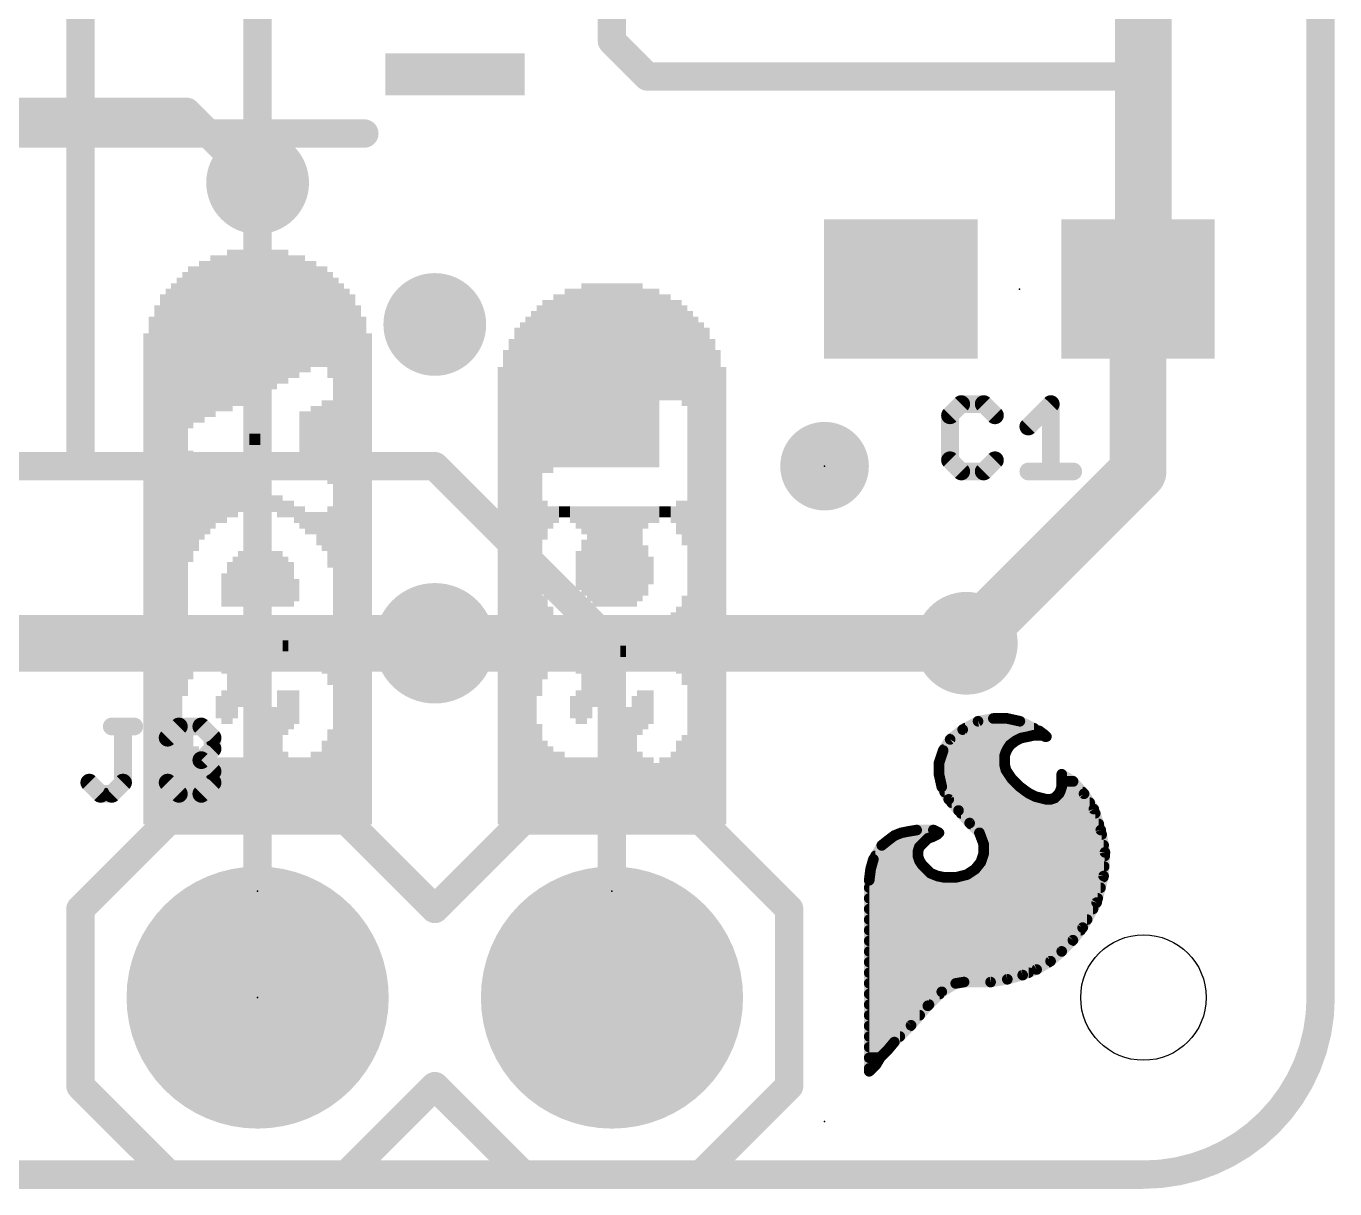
# Model space of a CAD drawing. Extents: x -11.4 to 25.5, y -10.2 to 36.9.
# Drawn here: x 16.12 to 25.5, y -0.1 to 8.23 of the extents above; entities that cross this region are included whole.
import ezdxf

# ---------------------------------------------------------------- set-up
doc = ezdxf.new("R2010")
doc.units = 0
for name, color, linetype in [('1', 12, 'CONTINUOUS'), ('16', 132, 'CONTINUOUS'), ('17', 110, 'CONTINUOUS'), ('18', 110, 'CONTINUOUS'), ('20', 53, 'CONTINUOUS'), ('21', 41, 'CONTINUOUS'), ('23', 53, 'CONTINUOUS'), ('25', 253, 'CONTINUOUS'), ('31', 253, 'CONTINUOUS')]:
    doc.layers.add(name, color=color, linetype=linetype)

# ---------------------------------------------------------------- blocks, each defined once
blk = doc.blocks.new('RECT')
blk.add_solid([(-0.5, -0.5), (0.5, -0.5), (-0.5, 0.5), (0.5, 0.5)])
blk = doc.blocks.new('PIE')
at = {"const_width": 0.5}
blk.add_lwpolyline([(0, -0.25, 1), (0, 0.25, 1), (0, -0.25)], format="xyb", dxfattribs=at)
blk = doc.blocks.new('ROUNDP')
at = {"const_width": 0.5}
blk.add_lwpolyline([(0, -0.25, 1), (0, 0.25, 1), (0, -0.25)], format="xyb", dxfattribs=at)
blk = doc.blocks.new('ROUNDV')
at = {"const_width": 0.5}
blk.add_lwpolyline([(0, -0.25, 1), (0, 0.25, 1), (0, -0.25)], format="xyb", dxfattribs=at)

msp = doc.modelspace()

# ---------------------------------------------------------------- linework, layer by layer
at = {"layer": '1'}
for points, const_width in [([(25.4, 24.13), (25.4, 1.27)], 0.2032), ([(24.13, 7.874), (24.13, 10.922)], 0.4064), ([(16.51, 9.239), (16.51, 5.08)], 0.2032), ([(17.78, 8.636), (17.78, 7.112)], 0.2032), ([(20.32, 8.636), (20.32, 8.128)], 0.2032), ([(20.32, 8.128), (20.574, 7.874)], 0.2032), ([(24.13, 7.874), (24.13, 6.35)], 0.4064), ([(20.574, 7.874), (24.13, 7.874)], 0.2032), ([(24.091, 5.041), (24.091, 6.35)], 0.4064), ([(24.091, 6.35), (24.13, 6.35)], 0.4064), ([(16.51, 5.08), (14.2, 5.08)], 0.2032), ([(16.51, 5.08), (19.05, 5.08)], 0.2032), ([(20.32, 3.81), (19.05, 5.08)], 0.2032), ([(24.091, 5.041), (22.86, 3.81)], 0.4064), ([(17.78, 3.81), (12.2, 3.81)], 0.4064), ([(19.05, 3.81), (17.78, 3.81)], 0.4064), ([(18.288, 3.81), (17.78, 3.81)], 0.2032), ([(20.32, 1.27), (20.32, 3.81)], 0.2032), ([(24.13, 0), (1.27, 0)], 0.2032)]:
    msp.add_lwpolyline(points, dxfattribs=dict(at, const_width=const_width))
for points, const_width in [([(20.3559, 8.1639, 1), (20.2841, 8.0921)], 0.1016), ([(20.2692, 8.128, 1), (20.3708, 8.128)], 0.1016), ([(24.2316, 7.874, 1), (24.0284, 7.874)], 0.2032), ([(20.574, 7.9248, 1), (20.574, 7.8232)], 0.1016), ([(24.0284, 7.874, 1), (24.2316, 7.874)], 0.2032), ([(24.13, 7.8232, 1), (24.13, 7.9248)], 0.1016), ([(20.5381, 7.8381, 1), (20.6099, 7.9099)], 0.1016), ([(17.7292, 7.112, 1), (17.8308, 7.112)], 0.1016), ([(24.1926, 6.35, 1), (23.9894, 6.35)], 0.2032), ([(24.091, 6.4516, 1), (24.091, 6.2484)], 0.2032), ([(24.13, 6.2484, 1), (24.13, 6.4516)], 0.2032), ([(24.0284, 6.35, 1), (24.2316, 6.35)], 0.2032), ([(16.51, 5.1308, 1), (16.51, 5.0292)], 0.1016), ([(16.51, 5.0292, 1), (16.51, 5.1308)], 0.1016), ([(19.0859, 5.1159, 1), (19.0141, 5.0441)], 0.1016), ([(19.05, 5.0292, 1), (19.05, 5.1308)], 0.1016), ([(24.1628, 4.9692, 1), (24.0192, 5.1128)], 0.2032), ([(16.4592, 5.08, 1), (16.5608, 5.08)], 0.1016), ([(23.9894, 5.041, 1), (24.1926, 5.041)], 0.2032), ([(17.78, 3.9116, 1), (17.78, 3.7084)], 0.2032), ([(17.78, 3.7084, 1), (17.78, 3.9116)], 0.2032), ([(19.05, 3.7084, 1), (19.05, 3.9116)], 0.2032), ([(22.7882, 3.8818, 1), (22.9318, 3.7382)], 0.2032), ([(17.78, 3.8608, 1), (17.78, 3.7592)], 0.1016), ([(18.288, 3.7592, 1), (18.288, 3.8608)], 0.1016), ([(20.3708, 3.81, 1), (20.2692, 3.81)], 0.1016), ([(20.2841, 3.7741, 1), (20.3559, 3.8459)], 0.1016), ([(20.2692, 1.27, 1), (20.3708, 1.27)], 0.1016), ([(24.13, 0, 0.4142), (25.4, 1.27)], 0.2032), ([(25.4508, 1.27, 1), (25.3492, 1.27)], 0.1016), ([(25.3492, 1.27, 1), (25.4508, 1.27)], 0.1016), ([(24.13, 0.0508, 1), (24.13, -0.0508)], 0.1016), ([(24.13, -0.0508, 1), (24.13, 0.0508)], 0.1016)]:
    msp.add_lwpolyline(points, format="xyb", dxfattribs=dict(at, const_width=const_width))
at = {"layer": '16'}
for points, const_width in [([(25.4, 1.27), (25.4, 24.13)], 0.2032), ([(14.097, 7.62), (17.272, 7.62)], 0.2032), ([(17.272, 7.62), (17.78, 7.112)], 0.2032), ([(17.78, 7.112), (17.78, 1.27)], 0.2032), ([(22.86, 3.81), (19.05, 3.81)], 0.4064), ([(1.27, 0), (24.13, 0)], 0.2032)]:
    msp.add_lwpolyline(points, dxfattribs=dict(at, const_width=const_width))
for points, const_width in [([(17.3079, 7.6559, 1), (17.2361, 7.5841)], 0.1016), ([(17.272, 7.5692, 1), (17.272, 7.6708)], 0.1016), ([(17.8308, 7.112, 1), (17.7292, 7.112)], 0.1016), ([(17.7441, 7.0761, 1), (17.8159, 7.1479)], 0.1016), ([(19.05, 3.9116, 1), (19.05, 3.7084)], 0.2032), ([(22.86, 3.7084, 1), (22.86, 3.9116)], 0.2032), ([(17.7292, 1.27, 1), (17.8308, 1.27)], 0.1016), ([(24.13, 0, 0.4142), (25.4, 1.27)], 0.2032), ([(25.4508, 1.27, 1), (25.3492, 1.27)], 0.1016), ([(25.3492, 1.27, 1), (25.4508, 1.27)], 0.1016), ([(24.13, 0.0508, 1), (24.13, -0.0508)], 0.1016), ([(24.13, -0.0508, 1), (24.13, 0.0508)], 0.1016)]:
    msp.add_lwpolyline(points, format="xyb", dxfattribs=dict(at, const_width=const_width))
at = {"layer": '20', "const_width": 0.2032}
for points in [[(25.4, 1.27), (25.4, 24.13)], [(1.27, 0), (24.13, 0)]]:
    msp.add_lwpolyline(points, dxfattribs=at)
at = {"layer": '20'}
for points, const_width in [([(24.13, 0, 0.4142), (25.4, 1.27)], 0.2032), ([(25.4508, 1.27, 1), (25.3492, 1.27)], 0.1016), ([(25.3492, 1.27, 1), (25.4508, 1.27)], 0.1016), ([(24.13, 0.0508, 1), (24.13, -0.0508)], 0.1016), ([(24.13, -0.0508, 1), (24.13, 0.0508)], 0.1016)]:
    msp.add_lwpolyline(points, format="xyb", dxfattribs=dict(at, const_width=const_width))
msp.add_circle((24.13, 1.27), 0.45, dxfattribs=at)
at = {"layer": '21'}
for points, const_width in [([(15.745, 7.465), (18.545, 7.465)], 0.2032), ([(22.944, 3.251), (22.834, 3.191)], 0.0762), ([(23.054, 3.271), (22.944, 3.251)], 0.0762), ([(23.154, 3.271), (23.054, 3.271)], 0.0762), ([(23.244, 3.251), (23.154, 3.271)], 0.0762), ([(23.384, 3.181), (23.244, 3.251)], 0.0762), ([(22.834, 3.191), (22.744, 3.121)], 0.0762), ([(22.8512, 3.2004), (23.3452, 3.2004)], 0.0762), ([(23.424, 3.151), (23.384, 3.181)], 0.0762), ([(22.744, 3.121), (22.694, 3.041)], 0.0762), ([(22.7481, 3.1242), (23.2404, 3.1242)], 0.0762), ([(23.154, 3.051), (23.174, 3.081)], 0.0762), ([(23.174, 3.081), (23.214, 3.111)], 0.0762), ([(23.214, 3.111), (23.254, 3.131)], 0.0762), ([(23.254, 3.131), (23.304, 3.141)], 0.0762), ([(23.304, 3.141), (23.344, 3.151)], 0.0762), ([(23.344, 3.151), (23.404, 3.151)], 0.0762), ([(23.404, 3.151), (23.424, 3.141)], 0.0762), ([(23.434, 3.141), (23.424, 3.151)], 0.0762), ([(23.424, 3.141), (23.434, 3.141)], 0.0762), ([(22.694, 3.041), (22.664, 2.951)], 0.0762), ([(22.6709, 2.9718), (23.134, 2.9718)], 0.0762), ([(22.6984, 3.048), (23.1525, 3.048)], 0.0762), ([(23.134, 3.001), (23.144, 3.031)], 0.0762), ([(23.134, 2.941), (23.134, 3.001)], 0.0762), ([(23.144, 3.031), (23.154, 3.051)], 0.0762), ([(22.664, 2.951), (22.664, 2.871)], 0.0762), ([(22.664, 2.8956), (23.1476, 2.8956)], 0.0762), ([(22.664, 2.871), (22.684, 2.781)], 0.0762), ([(23.144, 2.901), (23.134, 2.941)], 0.0762), ([(23.184, 2.841), (23.144, 2.901)], 0.0762), ([(23.544, 2.871), (23.544, 2.781)], 0.0762), ([(23.624, 2.821), (23.544, 2.871)], 0.0762), ([(22.6755, 2.8194), (23.2056, 2.8194)], 0.0762), ([(22.684, 2.781), (22.734, 2.691)], 0.0762), ([(23.244, 2.781), (23.184, 2.841)], 0.0762), ([(23.284, 2.751), (23.244, 2.781)], 0.0762), ([(23.544, 2.781), (23.534, 2.751)], 0.0762), ([(23.544, 2.8194), (23.6254, 2.8194)], 0.0762), ([(23.704, 2.731), (23.624, 2.821)], 0.0762), ([(22.705, 2.7432), (23.2957, 2.7432)], 0.0762), ([(22.734, 2.691), (22.804, 2.611)], 0.0762), ([(23.314, 2.731), (23.284, 2.751)], 0.0762), ([(23.354, 2.711), (23.314, 2.731)], 0.0762), ([(23.434, 2.691), (23.354, 2.711)], 0.0762), ([(23.464, 2.691), (23.434, 2.691)], 0.0762), ([(23.494, 2.701), (23.464, 2.691)], 0.0762), ([(23.524, 2.731), (23.494, 2.701)], 0.0762), ([(23.534, 2.751), (23.524, 2.731)], 0.0762), ([(23.5301, 2.7432), (23.6932, 2.7432)], 0.0762), ([(23.774, 2.621), (23.704, 2.731)], 0.0762), ([(17.145, 2.54), (16.51, 1.905)], 0.2032), ([(17.145, 2.54), (18.415, 2.54)], 0.2032), ([(18.415, 2.54), (19.05, 1.905)], 0.2032), ([(19.05, 1.905), (19.685, 2.54)], 0.2032), ([(19.685, 2.54), (20.955, 2.54)], 0.2032), ([(20.955, 2.54), (21.59, 1.905)], 0.2032), ([(22.755, 2.667), (23.7447, 2.667)], 0.0762), ([(22.804, 2.611), (22.884, 2.521)], 0.0762), ([(22.822, 2.5908), (23.7841, 2.5908)], 0.0762), ([(23.824, 2.471), (23.774, 2.621)], 0.0762), ([(22.884, 2.521), (22.954, 2.451)], 0.0762), ([(22.8904, 2.5146), (23.8095, 2.5146)], 0.0762), ([(22.304, 2.401), (22.254, 2.361)], 0.0762), ([(22.344, 2.431), (22.304, 2.401)], 0.0762), ([(22.394, 2.451), (22.344, 2.431)], 0.0762), ([(22.3625, 2.4384), (22.6488, 2.4384)], 0.0762), ([(22.444, 2.461), (22.394, 2.451)], 0.0762), ([(22.504, 2.471), (22.444, 2.461)], 0.0762), ([(22.624, 2.471), (22.504, 2.471)], 0.0762), ([(22.524, 2.351), (22.584, 2.411)], 0.0762), ([(22.584, 2.411), (22.614, 2.421)], 0.0762), ([(22.614, 2.421), (22.654, 2.441)], 0.0762), ([(22.664, 2.451), (22.624, 2.471)], 0.0762), ([(22.654, 2.441), (22.664, 2.451)], 0.0762), ([(22.954, 2.451), (22.984, 2.371)], 0.0762), ([(22.9587, 2.4384), (23.8301, 2.4384)], 0.0762), ([(23.854, 2.311), (23.824, 2.471)], 0.0762), ([(22.254, 2.361), (22.194, 2.261)], 0.0762), ([(22.2555, 2.3622), (22.5352, 2.3622)], 0.0762), ([(22.514, 2.321), (22.524, 2.351)], 0.0762), ([(22.514, 2.281), (22.514, 2.321)], 0.0762), ([(22.984, 2.371), (22.984, 2.301)], 0.0762), ([(22.984, 2.3622), (23.8444, 2.3622)], 0.0762), ([(23.844, 2.141), (23.854, 2.311)], 0.0762), ([(22.194, 2.261), (22.174, 2.191)], 0.0762), ([(22.209, 2.286), (22.514, 2.286)], 0.0762), ([(22.524, 2.251), (22.514, 2.281)], 0.0762), ([(22.544, 2.221), (22.524, 2.251)], 0.0762), ([(22.604, 2.161), (22.544, 2.221)], 0.0762), ([(22.964, 2.241), (22.924, 2.191)], 0.0762), ([(22.984, 2.301), (22.964, 2.241)], 0.0762), ([(22.979, 2.286), (23.8525, 2.286)], 0.0762), ([(22.174, 2.191), (22.164, 2.111)], 0.0762), ([(22.1668, 2.1336), (22.691, 2.1336)], 0.0762), ([(22.1794, 2.2098), (22.5552, 2.2098)], 0.0762), ([(22.654, 2.141), (22.604, 2.161)], 0.0762), ([(22.704, 2.131), (22.654, 2.141)], 0.0762), ([(22.784, 2.131), (22.704, 2.131)], 0.0762), ([(22.864, 2.151), (22.784, 2.131)], 0.0762), ([(22.7944, 2.1336), (23.8421, 2.1336)], 0.0762), ([(22.924, 2.191), (22.864, 2.151)], 0.0762), ([(22.939, 2.2098), (23.848, 2.2098)], 0.0762), ([(23.794, 1.951), (23.844, 2.141)], 0.0762), ([(22.164, 2.111), (22.164, 0.741)], 0.0762), ([(22.164, 2.0574), (23.822, 2.0574)], 0.0762), ([(16.51, 1.905), (16.51, 0.635)], 0.2032), ([(21.59, 1.905), (21.59, 0.635)], 0.2032), ([(22.164, 1.9812), (23.8019, 1.9812)], 0.0762), ([(23.694, 1.771), (23.794, 1.951)], 0.0762), ([(22.164, 1.905), (23.7684, 1.905)], 0.0762), ([(22.164, 1.8288), (23.7261, 1.8288)], 0.0762), ([(22.164, 1.7526), (23.6797, 1.7526)], 0.0762), ([(23.624, 1.681), (23.694, 1.771)], 0.0762), ([(22.164, 1.6764), (23.6194, 1.6764)], 0.0762), ([(23.544, 1.601), (23.624, 1.681)], 0.0762), ([(22.164, 1.6002), (23.5431, 1.6002)], 0.0762), ([(23.464, 1.531), (23.544, 1.601)], 0.0762), ([(22.164, 1.524), (23.4523, 1.524)], 0.0762), ([(23.264, 1.431), (23.364, 1.471)], 0.0762), ([(23.364, 1.471), (23.464, 1.531)], 0.0762), ([(22.164, 1.4478), (23.306, 1.4478)], 0.0762), ([(22.164, 1.3716), (22.7876, 1.3716)], 0.0762), ([(22.684, 1.311), (22.784, 1.371)], 0.0762), ([(22.784, 1.371), (22.844, 1.381)], 0.0762), ([(22.844, 1.381), (23.034, 1.381)], 0.0762), ([(23.034, 1.381), (23.154, 1.401)], 0.0762), ([(23.154, 1.401), (23.264, 1.431)], 0.0762), ([(22.164, 1.2954), (22.6684, 1.2954)], 0.0762), ([(22.584, 1.211), (22.684, 1.311)], 0.0762), ([(22.164, 1.2192), (22.5922, 1.2192)], 0.0762), ([(22.464, 1.071), (22.584, 1.211)], 0.0762), ([(22.164, 1.143), (22.5257, 1.143)], 0.0762), ([(22.164, 1.0668), (22.4598, 1.0668)], 0.0762), ([(22.344, 0.951), (22.464, 1.071)], 0.0762), ([(22.164, 0.9906), (22.3836, 0.9906)], 0.0762), ([(22.164, 0.9144), (22.3135, 0.9144)], 0.0762), ([(22.294, 0.891), (22.344, 0.951)], 0.0762), ([(22.164, 0.8382), (22.2423, 0.8382)], 0.0762), ([(22.214, 0.791), (22.244, 0.841)], 0.0762), ([(22.244, 0.841), (22.294, 0.891)], 0.0762), ([(22.164, 0.741), (22.214, 0.791)], 0.0762), ([(22.164, 0.762), (22.185, 0.762)], 0.0762), ([(16.51, 0.635), (17.145, 0)], 0.2032), ([(19.05, 0.635), (18.415, 0)], 0.2032), ([(19.685, 0), (19.05, 0.635)], 0.2032), ([(21.59, 0.635), (20.955, 0)], 0.2032), ([(18.415, 0), (17.145, 0)], 0.2032), ([(20.955, 0), (19.685, 0)], 0.2032)]:
    msp.add_lwpolyline(points, dxfattribs=dict(at, const_width=const_width))
for points, const_width in [([(18.545, 7.4142, 1), (18.545, 7.5158)], 0.1016), ([(22.9406, 3.2697, 1), (22.9474, 3.2323)], 0.0381), ([(22.9531, 3.2343, 1), (22.9349, 3.2677)], 0.0381), ([(23.054, 3.2901, 1), (23.054, 3.252)], 0.0381), ([(23.0574, 3.2523, 1), (23.0506, 3.2897)], 0.0381), ([(23.1581, 3.2896, 1), (23.1499, 3.2524)], 0.0381), ([(23.154, 3.252, 1), (23.154, 3.2901)], 0.0381), ([(23.2525, 3.268, 1), (23.2355, 3.234)], 0.0381), ([(23.2399, 3.2324, 1), (23.2481, 3.2696)], 0.0381), ([(22.8249, 3.2077, 1), (22.8431, 3.1743)], 0.0381), ([(22.8457, 3.176, 1), (22.8223, 3.206)], 0.0381), ([(22.8512, 3.2195, 1), (22.8512, 3.1814)], 0.0381), ([(23.3452, 3.1814, 1), (23.3452, 3.2195)], 0.0381), ([(23.3954, 3.1962, 1), (23.3726, 3.1658)], 0.0381), ([(23.3755, 3.164, 1), (23.3925, 3.198)], 0.0381), ([(22.7323, 3.136, 1), (22.7557, 3.106)], 0.0381), ([(22.7602, 3.1109, 1), (22.7278, 3.1311)], 0.0381), ([(22.7481, 3.1433, 1), (22.7481, 3.1052)], 0.0381), ([(23.1626, 3.0962, 1), (23.1854, 3.0658)], 0.0381), ([(23.1899, 3.0704, 1), (23.1581, 3.0916)], 0.0381), ([(23.2055, 3.128, 1), (23.2225, 3.094)], 0.0381), ([(23.2254, 3.0958, 1), (23.2026, 3.1262)], 0.0381), ([(23.2503, 3.1497, 1), (23.2577, 3.1123)], 0.0381), ([(23.2404, 3.1052, 1), (23.2404, 3.1433)], 0.0381), ([(23.2625, 3.114, 1), (23.2455, 3.148)], 0.0381), ([(23.2994, 3.1595, 1), (23.3086, 3.1225)], 0.0381), ([(23.3077, 3.1223, 1), (23.3003, 3.1597)], 0.0381), ([(23.344, 3.1701, 1), (23.344, 3.132)], 0.0381), ([(23.3486, 3.1325, 1), (23.3394, 3.1695)], 0.0381), ([(23.4125, 3.168, 1), (23.3955, 3.134)], 0.0381), ([(23.404, 3.132, 1), (23.404, 3.1701)], 0.0381), ([(23.4375, 3.1645, 1), (23.4105, 3.1375)], 0.0381), ([(23.424, 3.1601, 1), (23.424, 3.122)], 0.0381), ([(23.4126, 3.1358, 1), (23.4354, 3.1662)], 0.0381), ([(23.4155, 3.124, 1), (23.4325, 3.158)], 0.0381), ([(23.4205, 3.1275, 1), (23.4475, 3.1545)], 0.0381), ([(23.434, 3.122, 1), (23.434, 3.1601)], 0.0381), ([(22.6709, 2.9909, 1), (22.6709, 2.9527)], 0.0381), ([(22.6778, 3.0511, 1), (22.7102, 3.0309)], 0.0381), ([(22.7121, 3.035, 1), (22.6759, 3.047)], 0.0381), ([(22.6984, 3.0671, 1), (22.6984, 3.029)], 0.0381), ([(23.1531, 3.001, 1), (23.115, 3.001)], 0.0381), ([(23.1159, 3.007, 1), (23.1521, 2.995)], 0.0381), ([(23.127, 3.0395, 1), (23.161, 3.0225)], 0.0381), ([(23.1621, 3.025, 1), (23.1259, 3.037)], 0.0381), ([(23.134, 2.9527, 1), (23.134, 2.9909)], 0.0381), ([(23.1381, 3.0616, 1), (23.1699, 3.0404)], 0.0381), ([(23.171, 3.0425, 1), (23.137, 3.0595)], 0.0381), ([(23.1525, 3.029, 1), (23.1525, 3.0671)], 0.0381), ([(22.6831, 2.951, 1), (22.645, 2.951)], 0.0381), ([(22.6459, 2.957, 1), (22.6821, 2.945)], 0.0381), ([(22.664, 2.9146, 1), (22.664, 2.8765)], 0.0381), ([(22.6826, 2.8751, 1), (22.6454, 2.8669)], 0.0381), ([(23.1525, 2.9456, 1), (23.1155, 2.9364)], 0.0381), ([(23.115, 2.941, 1), (23.1531, 2.941)], 0.0381), ([(23.1599, 2.9116, 1), (23.1281, 2.8904)], 0.0381), ([(23.1255, 2.8964, 1), (23.1625, 2.9056)], 0.0381), ([(23.1476, 2.8765, 1), (23.1476, 2.9146)], 0.0381), ([(23.5631, 2.871, 1), (23.525, 2.871)], 0.0381), ([(23.5541, 2.8872, 1), (23.5339, 2.8548)], 0.0381), ([(22.645, 2.871, 1), (22.6831, 2.871)], 0.0381), ([(22.6755, 2.8385, 1), (22.6755, 2.8004)], 0.0381), ([(22.7007, 2.7903, 1), (22.6673, 2.7717)], 0.0381), ([(23.1975, 2.8545, 1), (23.1705, 2.8275)], 0.0381), ([(23.1681, 2.8304, 1), (23.1999, 2.8516)], 0.0381), ([(23.2056, 2.8004, 1), (23.2056, 2.8385)], 0.0381), ([(23.2554, 2.7962, 1), (23.2326, 2.7658)], 0.0381), ([(23.544, 2.8385, 1), (23.544, 2.8004)], 0.0381), ([(23.5621, 2.775, 1), (23.5259, 2.787)], 0.0381), ([(23.6382, 2.8337, 1), (23.6098, 2.8083)], 0.0381), ([(23.6139, 2.8048, 1), (23.6341, 2.8372)], 0.0381), ([(23.6254, 2.8004, 1), (23.6254, 2.8385)], 0.0381), ([(22.6654, 2.7769, 1), (22.7026, 2.7851)], 0.0381), ([(22.705, 2.7623, 1), (22.705, 2.7242)], 0.0381), ([(22.7483, 2.7035, 1), (22.7197, 2.6785)], 0.0381), ([(23.2305, 2.7675, 1), (23.2575, 2.7945)], 0.0381), ([(23.2946, 2.7669, 1), (23.2734, 2.7351)], 0.0381), ([(23.2726, 2.7358, 1), (23.2954, 2.7662)], 0.0381), ([(23.3225, 2.748, 1), (23.3055, 2.714)], 0.0381), ([(23.2957, 2.7242, 1), (23.2957, 2.7623)], 0.0381), ([(23.3034, 2.7151, 1), (23.3246, 2.7469)], 0.0381), ([(23.3586, 2.7295, 1), (23.3494, 2.6925)], 0.0381), ([(23.3455, 2.694, 1), (23.3625, 2.728)], 0.0381), ([(23.434, 2.7101, 1), (23.434, 2.672)], 0.0381), ([(23.4294, 2.6725, 1), (23.4386, 2.7095)], 0.0381), ([(23.458, 2.7091, 1), (23.47, 2.6729)], 0.0381), ([(23.464, 2.672, 1), (23.464, 2.7101)], 0.0381), ([(23.4805, 2.7145, 1), (23.5075, 2.6875)], 0.0381), ([(23.5, 2.6829, 1), (23.488, 2.7191)], 0.0381), ([(23.507, 2.7395, 1), (23.541, 2.7225)], 0.0381), ([(23.5375, 2.7175, 1), (23.5105, 2.7445)], 0.0381), ([(23.5301, 2.7623, 1), (23.5301, 2.7242)], 0.0381), ([(23.5159, 2.757, 1), (23.5521, 2.745)], 0.0381), ([(23.551, 2.7425, 1), (23.517, 2.7595)], 0.0381), ([(23.525, 2.781, 1), (23.5631, 2.781)], 0.0381), ([(23.7201, 2.7412, 1), (23.6879, 2.7208)], 0.0381), ([(23.6898, 2.7183, 1), (23.7182, 2.7437)], 0.0381), ([(23.6932, 2.7242, 1), (23.6932, 2.7623)], 0.0381), ([(17.145, 2.5908, 1), (17.145, 2.4892)], 0.1016), ([(17.1809, 2.5041, 1), (17.1091, 2.5759)], 0.1016), ([(18.4509, 2.5759, 1), (18.3791, 2.5041)], 0.1016), ([(18.415, 2.4892, 1), (18.415, 2.5908)], 0.1016), ([(19.685, 2.5908, 1), (19.685, 2.4892)], 0.1016), ([(19.7209, 2.5041, 1), (19.6491, 2.5759)], 0.1016), ([(20.9909, 2.5759, 1), (20.9191, 2.5041)], 0.1016), ([(20.955, 2.4892, 1), (20.955, 2.5908)], 0.1016), ([(22.7173, 2.6817, 1), (22.7507, 2.7003)], 0.0381), ([(22.755, 2.6861, 1), (22.755, 2.648)], 0.0381), ([(22.8182, 2.6237, 1), (22.7898, 2.5983)], 0.0381), ([(22.7897, 2.5985, 1), (22.8183, 2.6235)], 0.0381), ([(22.822, 2.6099, 1), (22.822, 2.5718)], 0.0381), ([(23.7447, 2.648, 1), (23.7447, 2.6861)], 0.0381), ([(23.7921, 2.627, 1), (23.7559, 2.615)], 0.0381), ([(23.7579, 2.6108, 1), (23.7901, 2.6312)], 0.0381), ([(23.7841, 2.5718, 1), (23.7841, 2.6099)], 0.0381), ([(22.8975, 2.5345, 1), (22.8705, 2.5075)], 0.0381), ([(22.8698, 2.5083, 1), (22.8982, 2.5337)], 0.0381), ([(22.8904, 2.5337, 1), (22.8904, 2.4956)], 0.0381), ([(23.8095, 2.4956, 1), (23.8095, 2.5337)], 0.0381), ([(22.3159, 2.3861, 1), (22.2921, 2.4159)], 0.0381), ([(22.3369, 2.4487, 1), (22.3511, 2.4133)], 0.0381), ([(22.3554, 2.4158, 1), (22.3326, 2.4462)], 0.0381), ([(22.3625, 2.4575, 1), (22.3625, 2.4194)], 0.0381), ([(22.3903, 2.4697, 1), (22.3977, 2.4323)], 0.0381), ([(22.4011, 2.4333, 1), (22.3869, 2.4687)], 0.0381), ([(22.4409, 2.4798, 1), (22.4471, 2.4422)], 0.0381), ([(22.4477, 2.4423, 1), (22.4403, 2.4797)], 0.0381), ([(22.504, 2.4901, 1), (22.504, 2.452)], 0.0381), ([(22.5071, 2.4522, 1), (22.5009, 2.4898)], 0.0381), ([(22.578, 2.4291, 1), (22.59, 2.3929)], 0.0381), ([(22.5975, 2.3975, 1), (22.5705, 2.4245)], 0.0381), ([(22.6055, 2.438, 1), (22.6225, 2.404)], 0.0381), ([(22.6325, 2.488, 1), (22.6155, 2.454)], 0.0381), ([(22.62, 2.4029, 1), (22.608, 2.4391)], 0.0381), ([(22.624, 2.452, 1), (22.624, 2.4901)], 0.0381), ([(22.6405, 2.4545, 1), (22.6675, 2.4275)], 0.0381), ([(22.6625, 2.424, 1), (22.6455, 2.458)], 0.0381), ([(22.6488, 2.4194, 1), (22.6488, 2.4575)], 0.0381), ([(22.6775, 2.4375, 1), (22.6505, 2.4645)], 0.0381), ([(22.6555, 2.434, 1), (22.6725, 2.468)], 0.0381), ([(22.9718, 2.4577, 1), (22.9362, 2.4443)], 0.0381), ([(22.9587, 2.4575, 1), (22.9587, 2.4194)], 0.0381), ([(22.9405, 2.4375, 1), (22.9675, 2.4645)], 0.0381), ([(23.8427, 2.4745, 1), (23.8053, 2.4675)], 0.0381), ([(23.8059, 2.465, 1), (23.8421, 2.477)], 0.0381), ([(23.8301, 2.4194, 1), (23.8301, 2.4575)], 0.0381), ([(22.2421, 2.3759, 1), (22.2659, 2.3461)], 0.0381), ([(22.2555, 2.3813, 1), (22.2555, 2.3432)], 0.0381), ([(22.2703, 2.3512, 1), (22.2377, 2.3708)], 0.0381), ([(22.2926, 2.4162, 1), (22.3154, 2.3858)], 0.0381), ([(22.533, 2.321, 1), (22.4949, 2.321)], 0.0381), ([(22.4959, 2.327, 1), (22.5321, 2.315)], 0.0381), ([(22.5105, 2.3645, 1), (22.5375, 2.3375)], 0.0381), ([(22.5421, 2.345, 1), (22.5059, 2.357)], 0.0381), ([(22.5352, 2.3432, 1), (22.5352, 2.3813)], 0.0381), ([(23.0031, 2.371, 1), (22.965, 2.371)], 0.0381), ([(22.984, 2.3813, 1), (22.984, 2.3432)], 0.0381), ([(22.9662, 2.3643, 1), (23.0018, 2.3777)], 0.0381), ([(23.873, 2.3099, 1), (23.835, 2.3121)], 0.0381), ([(23.8444, 2.3432, 1), (23.8444, 2.3813)], 0.0381), ([(22.1777, 2.2708, 1), (22.2103, 2.2512)], 0.0381), ([(22.2123, 2.2558, 1), (22.1757, 2.2662)], 0.0381), ([(22.209, 2.3051, 1), (22.209, 2.267)], 0.0381), ([(22.5321, 2.287, 1), (22.4959, 2.275)], 0.0381), ([(22.4949, 2.281, 1), (22.533, 2.281)], 0.0381), ([(22.5399, 2.2616, 1), (22.5081, 2.2404)], 0.0381), ([(22.5059, 2.245, 1), (22.5421, 2.257)], 0.0381), ([(22.514, 2.267, 1), (22.514, 2.3051)], 0.0381), ([(22.5575, 2.2345, 1), (22.5305, 2.2075)], 0.0381), ([(22.9459, 2.247, 1), (22.9821, 2.235)], 0.0381), ([(22.9789, 2.2291, 1), (22.9491, 2.2529)], 0.0381), ([(22.979, 2.3051, 1), (22.979, 2.267)], 0.0381), ([(22.965, 2.301, 1), (23.0031, 2.301)], 0.0381), ([(23.0021, 2.295, 1), (22.9659, 2.307)], 0.0381), ([(23.8353, 2.3075, 1), (23.8727, 2.3145)], 0.0381), ([(23.8525, 2.267, 1), (23.8525, 2.3051)], 0.0381), ([(22.1668, 2.1526, 1), (22.1668, 2.1145)], 0.0381), ([(22.1557, 2.1962, 1), (22.1923, 2.1858)], 0.0381), ([(22.1929, 2.1886, 1), (22.1551, 2.1934)], 0.0381), ([(22.1794, 2.2288, 1), (22.1794, 2.1907)], 0.0381), ([(22.5281, 2.2104, 1), (22.5599, 2.2316)], 0.0381), ([(22.5552, 2.1907, 1), (22.5552, 2.2288)], 0.0381), ([(22.6111, 2.1787, 1), (22.5969, 2.1433)], 0.0381), ([(22.5905, 2.1475, 1), (22.6175, 2.1745)], 0.0381), ([(22.6577, 2.1597, 1), (22.6503, 2.1223)], 0.0381), ([(22.6469, 2.1233, 1), (22.6611, 2.1587)], 0.0381), ([(22.704, 2.1501, 1), (22.704, 2.112)], 0.0381), ([(22.691, 2.1145, 1), (22.691, 2.1526)], 0.0381), ([(22.7003, 2.1123, 1), (22.7077, 2.1497)], 0.0381), ([(22.7794, 2.1495, 1), (22.7886, 2.1125)], 0.0381), ([(22.7944, 2.1526, 1), (22.7944, 2.1145)], 0.0381), ([(22.784, 2.112, 1), (22.784, 2.1501)], 0.0381), ([(22.8534, 2.1669, 1), (22.8746, 2.1351)], 0.0381), ([(22.8686, 2.1325, 1), (22.8594, 2.1695)], 0.0381), ([(22.9091, 2.2029, 1), (22.9389, 2.1791)], 0.0381), ([(22.9346, 2.1751, 1), (22.9134, 2.2069)], 0.0381), ([(22.939, 2.2288, 1), (22.939, 2.1907)], 0.0381), ([(23.825, 2.1421, 1), (23.863, 2.1399)], 0.0381), ([(23.8624, 2.1362, 1), (23.8256, 2.1458)], 0.0381), ([(23.8421, 2.1145, 1), (23.8421, 2.1526)], 0.0381), ([(23.848, 2.1907, 1), (23.848, 2.2288)], 0.0381), ([(22.1831, 2.111, 1), (22.145, 2.111)], 0.0381), ([(22.1451, 2.1134, 1), (22.1829, 2.1086)], 0.0381), ([(22.164, 2.0764, 1), (22.164, 2.0383)], 0.0381), ([(23.822, 2.0383, 1), (23.822, 2.0764)], 0.0381), ([(16.5608, 1.905, 1), (16.4592, 1.905)], 0.1016), ([(16.4741, 1.9409, 1), (16.5459, 1.8691)], 0.1016), ([(19.0141, 1.9409, 1), (19.0859, 1.8691)], 0.1016), ([(19.0141, 1.8691, 1), (19.0859, 1.9409)], 0.1016), ([(21.6408, 1.905, 1), (21.5392, 1.905)], 0.1016), ([(21.5541, 1.8691, 1), (21.6259, 1.9409)], 0.1016), ([(22.164, 2.0002, 1), (22.164, 1.9622)], 0.0381), ([(23.7756, 1.9558, 1), (23.8124, 1.9462)], 0.0381), ([(23.8107, 1.9417, 1), (23.7773, 1.9603)], 0.0381), ([(23.8019, 1.9622, 1), (23.8019, 2.0002)], 0.0381), ([(22.164, 1.9241, 1), (22.164, 1.886)], 0.0381), ([(23.7684, 1.886, 1), (23.7684, 1.9241)], 0.0381), ([(22.164, 1.8478, 1), (22.164, 1.8097)], 0.0381), ([(22.164, 1.7717, 1), (22.164, 1.7336)], 0.0381), ([(23.6773, 1.7803, 1), (23.7107, 1.7617)], 0.0381), ([(23.709, 1.7593, 1), (23.679, 1.7827)], 0.0381), ([(23.6797, 1.7336, 1), (23.6797, 1.7717)], 0.0381), ([(23.7261, 1.8097, 1), (23.7261, 1.8478)], 0.0381), ([(22.164, 1.6955, 1), (22.164, 1.6574)], 0.0381), ([(23.609, 1.6927, 1), (23.639, 1.6693)], 0.0381), ([(23.6375, 1.6675, 1), (23.6105, 1.6945)], 0.0381), ([(23.6194, 1.6574, 1), (23.6194, 1.6955)], 0.0381), ([(22.164, 1.6193, 1), (22.164, 1.5812)], 0.0381), ([(23.5305, 1.6145, 1), (23.5575, 1.5875)], 0.0381), ([(23.5565, 1.5867, 1), (23.5315, 1.6153)], 0.0381), ([(23.5431, 1.5812, 1), (23.5431, 1.6193)], 0.0381), ([(22.164, 1.5431, 1), (22.164, 1.505)], 0.0381), ([(23.3542, 1.4873, 1), (23.3738, 1.4547)], 0.0381), ([(23.3711, 1.4533, 1), (23.3569, 1.4887)], 0.0381), ([(23.4515, 1.5453, 1), (23.4765, 1.5167)], 0.0381), ([(23.4523, 1.505, 1), (23.4523, 1.5431)], 0.0381), ([(23.4738, 1.5147, 1), (23.4542, 1.5473)], 0.0381), ([(22.164, 1.4668, 1), (22.164, 1.4287)], 0.0381), ([(22.164, 1.3907, 1), (22.164, 1.3526)], 0.0381), ([(22.7809, 1.3898, 1), (22.7871, 1.3522)], 0.0381), ([(22.7938, 1.3547, 1), (22.7742, 1.3873)], 0.0381), ([(22.7876, 1.3526, 1), (22.7876, 1.3907)], 0.0381), ([(22.844, 1.4001, 1), (22.844, 1.3619)], 0.0381), ([(22.8471, 1.3622, 1), (22.8409, 1.3998)], 0.0381), ([(23.0309, 1.3998, 1), (23.0371, 1.3622)], 0.0381), ([(23.034, 1.3619, 1), (23.034, 1.4001)], 0.0381), ([(23.149, 1.4194, 1), (23.159, 1.3826)], 0.0381), ([(23.1571, 1.3822, 1), (23.1509, 1.4198)], 0.0381), ([(23.2569, 1.4487, 1), (23.2711, 1.4133)], 0.0381), ([(23.269, 1.4126, 1), (23.259, 1.4494)], 0.0381), ([(23.306, 1.4287, 1), (23.306, 1.4668)], 0.0381), ([(22.164, 1.3145, 1), (22.164, 1.2764)], 0.0381), ([(22.6742, 1.3273, 1), (22.6938, 1.2947)], 0.0381), ([(22.6684, 1.2764, 1), (22.6684, 1.3145)], 0.0381), ([(22.6975, 1.2975, 1), (22.6705, 1.3245)], 0.0381), ([(22.164, 1.2383, 1), (22.164, 1.2002)], 0.0381), ([(22.5705, 1.2245, 1), (22.5975, 1.1975)], 0.0381), ([(22.5985, 1.1986, 1), (22.5695, 1.2234)], 0.0381), ([(22.5922, 1.2002, 1), (22.5922, 1.2383)], 0.0381), ([(22.164, 1.1621, 1), (22.164, 1.124)], 0.0381), ([(22.5257, 1.124, 1), (22.5257, 1.1621)], 0.0381), ([(22.164, 1.0858, 1), (22.164, 1.0477)], 0.0381), ([(22.4495, 1.0834, 1), (22.4785, 1.0586)], 0.0381), ([(22.4775, 1.0575, 1), (22.4505, 1.0845)], 0.0381), ([(22.4598, 1.0477, 1), (22.4598, 1.0858)], 0.0381), ([(22.164, 0.9335, 1), (22.164, 0.8953)], 0.0381), ([(22.164, 1.0096, 1), (22.164, 0.9716)], 0.0381), ([(22.3135, 0.8953, 1), (22.3135, 0.9335)], 0.0381), ([(22.3305, 0.9645, 1), (22.3575, 0.9375)], 0.0381), ([(22.3586, 0.9388, 1), (22.3294, 0.9632)], 0.0381), ([(22.3836, 0.9716, 1), (22.3836, 1.0096)], 0.0381), ([(22.164, 0.8573, 1), (22.164, 0.8192)], 0.0381), ([(22.2305, 0.8545, 1), (22.2575, 0.8275)], 0.0381), ([(22.2603, 0.8312, 1), (22.2277, 0.8508)], 0.0381), ([(22.2423, 0.8192, 1), (22.2423, 0.8573)], 0.0381), ([(22.2794, 0.9032, 1), (22.3086, 0.8788)], 0.0381), ([(22.3075, 0.8775, 1), (22.2805, 0.9045)], 0.0381), ([(22.164, 0.7811, 1), (22.164, 0.7429)], 0.0381), ([(22.1505, 0.7545, 1), (22.1775, 0.7275)], 0.0381), ([(22.145, 0.741, 1), (22.1831, 0.741)], 0.0381), ([(22.185, 0.7429, 1), (22.185, 0.7811)], 0.0381), ([(22.1977, 0.8008, 1), (22.2303, 0.7812)], 0.0381), ([(22.2275, 0.7775, 1), (22.2005, 0.8045)], 0.0381), ([(16.5459, 0.6709, 1), (16.4741, 0.5991)], 0.1016), ([(16.4592, 0.635, 1), (16.5608, 0.635)], 0.1016), ([(19.0859, 0.6709, 1), (19.0141, 0.5991)], 0.1016), ([(19.0859, 0.5991, 1), (19.0141, 0.6709)], 0.1016), ([(21.5392, 0.635, 1), (21.6408, 0.635)], 0.1016), ([(21.6259, 0.5991, 1), (21.5541, 0.6709)], 0.1016), ([(17.145, 0.0508, 1), (17.145, -0.0508)], 0.1016), ([(18.415, -0.0508, 1), (18.415, 0.0508)], 0.1016), ([(19.685, 0.0508, 1), (19.685, -0.0508)], 0.1016), ([(20.955, -0.0508, 1), (20.955, 0.0508)], 0.1016), ([(17.1091, -0.0359, 1), (17.1809, 0.0359)], 0.1016), ([(18.3791, 0.0359, 1), (18.4509, -0.0359)], 0.1016), ([(19.6491, -0.0359, 1), (19.7209, 0.0359)], 0.1016), ([(20.9191, 0.0359, 1), (20.9909, -0.0359)], 0.1016)]:
    msp.add_lwpolyline(points, format="xyb", dxfattribs=dict(at, const_width=const_width))
at = {"layer": '23'}
for p in [(23.241, 6.35), (21.844, 5.08), (17.78, 2.032), (20.32, 2.032), (17.78, 1.27), (21.844, 0.381)]:
    msp.add_point(p, dxfattribs=at)
at = {"layer": '25', "const_width": 0.127}
for points in [[(22.8237, 5.5249), (22.7432, 5.4444)], [(22.9847, 5.5249), (22.8237, 5.5249)], [(23.0652, 5.4444), (22.9847, 5.5249)], [(23.3045, 5.3639), (23.4655, 5.5249)], [(23.4655, 5.5249), (23.4655, 5.0419)], [(22.7432, 5.4444), (22.7432, 5.1224)], [(22.7432, 5.1224), (22.8237, 5.0419)], [(22.9847, 5.0419), (23.0652, 5.1224)], [(22.8237, 5.0419), (22.9847, 5.0419)], [(23.3045, 5.0419), (23.6265, 5.0419)], [(16.7345, 3.2135), (16.8955, 3.2135)], [(16.815, 2.811), (16.815, 3.2135)], [(17.1348, 3.133), (17.2153, 3.2135)], [(17.2153, 3.2135), (17.3763, 3.2135)], [(17.3763, 3.2135), (17.4568, 3.133)], [(17.4568, 3.133), (17.4568, 3.0525)], [(17.4568, 3.0525), (17.3763, 2.972)], [(17.3763, 2.972), (17.2958, 2.972)], [(17.3763, 2.972), (17.4568, 2.8915)], [(17.4568, 2.8915), (17.4568, 2.811)], [(16.5735, 2.811), (16.654, 2.7305)], [(16.7345, 2.7305), (16.815, 2.811)], [(17.2153, 2.7305), (17.1348, 2.811)], [(17.4568, 2.811), (17.3763, 2.7305)], [(16.654, 2.7305), (16.7345, 2.7305)], [(17.3763, 2.7305), (17.2153, 2.7305)]]:
    msp.add_lwpolyline(points, dxfattribs=at)
at = {"layer": '25', "const_width": 0.0635}
for points in [[(22.8237, 5.5567, 1), (22.8237, 5.4932)], [(22.8461, 5.5025, 1), (22.8012, 5.5474)], [(23.0071, 5.5474, 1), (22.9622, 5.5025)], [(22.9847, 5.4932, 1), (22.9847, 5.5567)], [(23.4973, 5.5249, 1), (23.4338, 5.5249)], [(23.488, 5.5025, 1), (23.443, 5.5474)], [(22.7749, 5.4444, 1), (22.7114, 5.4444)], [(22.7207, 5.4669, 1), (22.7656, 5.422)], [(23.0427, 5.422, 1), (23.0876, 5.4669)], [(23.282, 5.3864, 1), (23.3269, 5.3415)], [(22.7656, 5.1449, 1), (22.7207, 5.0999)], [(23.0876, 5.0999, 1), (23.0427, 5.1449)], [(22.7114, 5.1224, 1), (22.7749, 5.1224)], [(22.8237, 5.0736, 1), (22.8237, 5.0102)], [(22.8012, 5.0194, 1), (22.8461, 5.0644)], [(22.9622, 5.0644, 1), (23.0071, 5.0194)], [(22.9847, 5.0102, 1), (22.9847, 5.0736)], [(23.3045, 5.0736, 1), (23.3045, 5.0102)], [(23.4338, 5.0419, 1), (23.4973, 5.0419)], [(23.6265, 5.0102, 1), (23.6265, 5.0736)], [(16.7345, 3.2453, 1), (16.7345, 3.1818)], [(16.8468, 3.2135, 1), (16.7833, 3.2135)], [(16.8955, 3.1818, 1), (16.8955, 3.2453)], [(17.2153, 3.2453, 1), (17.2153, 3.1818)], [(17.2378, 3.1911, 1), (17.1929, 3.236)], [(17.3988, 3.236, 1), (17.3539, 3.1911)], [(17.3763, 3.1818, 1), (17.3763, 3.2453)], [(17.4886, 3.133, 1), (17.4251, 3.133)], [(17.1124, 3.1555, 1), (17.1573, 3.1106)], [(17.4344, 3.1106, 1), (17.4793, 3.1555)], [(17.4793, 3.0301, 1), (17.4344, 3.075)], [(17.2958, 3.0038, 1), (17.2958, 2.9403)], [(17.3988, 2.9945, 1), (17.3539, 2.9496)], [(17.3539, 2.9945, 1), (17.3988, 2.9496)], [(17.3763, 2.9403, 1), (17.3763, 3.0038)], [(17.4251, 3.0525, 1), (17.4886, 3.0525)], [(17.4886, 2.8915, 1), (17.4251, 2.8915)], [(17.4344, 2.8691, 1), (17.4793, 2.914)], [(16.596, 2.8335, 1), (16.551, 2.7885)], [(16.7833, 2.811, 1), (16.8468, 2.811)], [(16.8375, 2.7885, 1), (16.7926, 2.8335)], [(17.1573, 2.8335, 1), (17.1124, 2.7885)], [(17.4251, 2.811, 1), (17.4886, 2.811)], [(17.4793, 2.7885, 1), (17.4344, 2.8335)], [(16.654, 2.7623, 1), (16.654, 2.6987)], [(16.6315, 2.708, 1), (16.6765, 2.753)], [(16.7121, 2.753, 1), (16.757, 2.708)], [(16.7345, 2.6987, 1), (16.7345, 2.7623)], [(17.2153, 2.7623, 1), (17.2153, 2.6987)], [(17.1929, 2.708, 1), (17.2378, 2.753)], [(17.3539, 2.753, 1), (17.3988, 2.708)], [(17.3763, 2.6987, 1), (17.3763, 2.7623)]]:
    msp.add_lwpolyline(points, format="xyb", dxfattribs=at)

# ---------------------------------------------------------------- block references
at = {"layer": '1'}
for p, xscale, rotation in [((19.195, 7.89), 0.3, 90), ((22.391, 6.35), 1.1, 180), ((24.091, 6.35), 1.1, 180)]:
    msp.add_blockref('RECT', p, dxfattribs=dict(at, xscale=xscale, rotation=rotation))
at = {"layer": '1', "xscale": 0.635, "yscale": 0.635}
msp.add_blockref('PIE', (21.844, 5.08), dxfattribs=at)
at = {"layer": '16', "xscale": 0.635, "yscale": 0.635}
msp.add_blockref('PIE', (21.844, 5.08), dxfattribs=at)
at = {"layer": '17', "xscale": 1.8796, "yscale": 1.8796, "rotation": 90}
for p in [(17.78, 1.27), (17.78, 1.27), (20.32, 1.27), (20.32, 1.27)]:
    msp.add_blockref('ROUNDP', p, dxfattribs=at)
at = {"layer": '18'}
for p, xscale, yscale in [((17.78, 7.112), 0.7366, 0.7366), ((17.78, 7.112), 0.7366, 0.7366), ((19.05, 6.096), 0.7366, 0.7366), ((19.05, 6.096), 0.7366, 0.7366), ((19.05, 3.81), 0.8636, 0.8636), ((19.05, 3.81), 0.8636, 0.8636), ((22.86, 3.81), 0.7366, 0.7366), ((22.86, 3.81), 0.7366, 0.7366)]:
    msp.add_blockref('ROUNDV', p, dxfattribs=dict(at, xscale=xscale, yscale=yscale))
at = {"layer": '21', "yscale": 0.04, "rotation": 90}
for p, xscale in [((17.46, 6.012), 1.16), ((17.5, 6.032), 1.12), ((17.54, 6.032), 1.12), ((17.58, 6.052), 1.16), ((17.62, 6.072), 1.12), ((17.66, 6.072), 1.12), ((17.7, 6.092), 1.08), ((17.74, 6.092), 1.08), ((17.78, 6.112), 1.04), ((17.82, 6.112), 1.04), ((17.94, 6.152), 0.96), ((17.98, 6.152), 0.96), ((18.02, 6.152), 0.88), ((18.06, 6.152), 0.88), ((18.1, 6.172), 0.84), ((17.3, 5.932), 1.16), ((17.34, 5.952), 1.12), ((17.38, 5.972), 1.16), ((17.42, 5.992), 1.12), ((18.14, 6.152), 0.8), ((18.18, 6.172), 0.76), ((18.22, 6.152), 0.72), ((18.26, 6.152), 0.72), ((17.18, 4.452), 3.88), ((17.22, 4.472), 3.92), ((17.26, 4.952), 3.04), ((18.3, 6.092), 0.76), ((18.34, 4.472), 3.92), ((18.38, 4.452), 3.88), ((20.12, 5.732), 1.32), ((20.16, 5.732), 1.32), ((20.2, 5.732), 1.32), ((20.24, 5.732), 1.32), ((20.28, 5.732), 1.32), ((20.32, 5.732), 1.32), ((20.36, 5.732), 1.32), ((20.4, 5.732), 1.32), ((20.44, 5.732), 1.32), ((20.48, 5.732), 1.32), ((20.52, 5.732), 1.32), ((17.1, 4.412), 3.8), ((17.14, 4.432), 3.84), ((18.42, 4.432), 3.84), ((18.46, 4.412), 3.8), ((19.92, 5.692), 1.24), ((19.96, 5.692), 1.24), ((20, 5.712), 1.28), ((20.04, 5.712), 1.28), ((20.08, 5.712), 1.28), ((20.56, 5.712), 1.28), ((20.6, 5.712), 1.28), ((20.64, 5.712), 1.28), ((20.68, 5.932), 0.76), ((20.72, 5.932), 0.76), ((17.06, 4.372), 3.72), ((18.5, 4.372), 3.72), ((19.76, 4.352), 3.68), ((19.8, 5.332), 1.8), ((19.84, 5.652), 1.24), ((19.88, 5.652), 1.24), ((20.76, 5.912), 0.72), ((20.8, 5.912), 0.72), ((20.84, 5.872), 0.72), ((20.88, 4.352), 3.68), ((17.02, 4.332), 3.64), ((18.54, 4.332), 3.64), ((19.68, 4.312), 3.6), ((19.72, 4.332), 3.64), ((20.92, 4.332), 3.64), ((20.96, 4.312), 3.6), ((16.98, 4.272), 3.52), ((18.58, 4.272), 3.52), ((19.64, 4.292), 3.56), ((21, 4.292), 3.56), ((19.56, 4.212), 3.4), ((19.6, 4.252), 3.48), ((21.04, 4.252), 3.48), ((21.08, 4.212), 3.4), ((19.52, 4.152), 3.28), ((21.12, 4.152), 3.28), ((18.26, 5.272), 0.56), ((18.3, 5.252), 0.6), ((18.1, 5.272), 0.4), ((18.14, 5.252), 0.44), ((18.18, 5.272), 0.48), ((18.22, 5.252), 0.52), ((17.86, 5.272), 0.16), ((17.74, 5.272), 0.08), ((17.78, 5.272), 0.08), ((17.82, 5.252), 0.12), ((17.3, 4.792), 0.8), ((17.34, 4.812), 0.68), ((17.38, 4.832), 0.56), ((17.42, 4.852), 0.52), ((17.46, 4.852), 0.44), ((17.5, 4.872), 0.4), ((17.54, 4.872), 0.4), ((17.58, 4.872), 0.32), ((17.62, 4.872), 0.32), ((17.66, 4.872), 0.24), ((17.7, 4.872), 0.24), ((17.74, 4.852), 0.2), ((17.78, 4.852), 0.2), ((17.82, 4.832), 0.16), ((17.86, 4.832), 0.16), ((17.9, 4.812), 0.12), ((17.94, 4.792), 0.16), ((17.98, 4.772), 0.12), ((18.02, 4.772), 0.12), ((18.06, 4.732), 0.12), ((18.1, 4.712), 0.16), ((18.3, 4.572), 0.44), ((19.84, 4.692), 0.28), ((19.88, 4.712), 0.16), ((19.92, 4.732), 0.12), ((19.96, 4.752), 0.08), ((20, 4.752), 0.08), ((20.04, 4.732), 0.12), ((20.08, 4.712), 0.16), ((20.12, 4.692), 0.2), ((20.16, 4.452), 0.68), ((20.2, 4.432), 0.72), ((20.24, 4.432), 0.72), ((20.28, 4.432), 0.72), ((20.32, 4.432), 0.72), ((20.36, 4.432), 0.72), ((20.4, 4.432), 0.72), ((20.44, 4.432), 0.72), ((20.48, 4.432), 0.72), ((20.52, 4.452), 0.68), ((20.56, 4.712), 0.16), ((20.6, 4.732), 0.12), ((20.64, 4.732), 0.12), ((20.68, 4.752), 0.08), ((20.72, 4.752), 0.08), ((20.76, 4.732), 0.12), ((20.8, 4.712), 0.24), ((20.84, 4.672), 0.32), ((18.14, 4.672), 0.16), ((18.18, 4.672), 0.16), ((18.22, 4.632), 0.24), ((18.26, 4.612), 0.28), ((17.74, 4.292), 0.44), ((17.78, 4.292), 0.44), ((17.82, 4.292), 0.44), ((20.12, 4.352), 0.4), ((20.56, 4.332), 0.36), ((17.62, 4.252), 0.36), ((17.66, 4.272), 0.4), ((17.7, 4.272), 0.4), ((17.86, 4.272), 0.4), ((17.9, 4.272), 0.4), ((17.94, 4.272), 0.4), ((17.98, 4.252), 0.36), ((20.08, 4.332), 0.28), ((20.6, 4.332), 0.2), ((17.58, 4.232), 0.32), ((18.02, 4.232), 0.32), ((17.54, 4.192), 0.24), ((18.06, 4.192), 0.16), ((19.8, 3.852), 0.84), ((19.84, 3.852), 0.6), ((20.84, 3.832), 0.64), ((19.88, 3.852), 0.44), ((20.8, 3.832), 0.48), ((19.92, 3.832), 0.32), ((19.96, 3.812), 0.28), ((20.72, 3.812), 0.28), ((20.76, 3.832), 0.4), ((18.3, 3.692), 0.36), ((20, 3.772), 0.28), ((20.04, 3.752), 0.24), ((20.08, 3.732), 0.28), ((20.56, 3.792), 0.16), ((20.6, 3.792), 0.16), ((20.64, 3.812), 0.2), ((20.68, 3.812), 0.2), ((17.3, 3.692), 0.28), ((17.34, 3.732), 0.2), ((17.38, 3.752), 0.16), ((17.42, 3.752), 0.16), ((17.46, 3.752), 0.16), ((17.5, 3.732), 0.2), ((17.54, 3.712), 0.24), ((17.58, 3.532), 0.6), ((17.62, 3.552), 0.56), ((17.66, 3.592), 0.48), ((17.7, 3.672), 0.32), ((17.74, 3.732), 0.2), ((17.78, 3.752), 0.16), ((17.82, 3.772), 0.12), ((17.86, 3.772), 0.12), ((17.9, 3.772), 0.12), ((17.94, 3.772), 0.12), ((17.98, 3.792), 0.08), ((18.02, 3.772), 0.12), ((18.06, 3.772), 0.12), ((18.1, 3.772), 0.12), ((18.14, 3.772), 0.12), ((18.18, 3.752), 0.16), ((18.22, 3.732), 0.2), ((18.26, 3.712), 0.24), ((20.12, 3.532), 0.6), ((20.16, 3.552), 0.56), ((20.2, 3.592), 0.48), ((20.24, 3.652), 0.28), ((20.28, 3.692), 0.2), ((20.32, 3.732), 0.12), ((20.36, 3.732), 0.12), ((20.4, 3.752), 0.08), ((20.44, 3.772), 0.12), ((20.48, 3.772), 0.12), ((20.52, 3.772), 0.12), ((17.54, 3.352), 0.24), ((17.94, 2.992), 0.96), ((17.98, 3.312), 0.32), ((18.02, 3.332), 0.28), ((18.06, 3.352), 0.24), ((20.08, 3.352), 0.24), ((20.52, 3.312), 0.32), ((20.56, 3.332), 0.28), ((20.6, 3.352), 0.24), ((17.5, 3.352), 0.16), ((20.04, 3.352), 0.16), ((20.48, 2.972), 0.92), ((17.9, 2.932), 0.84), ((20.44, 2.932), 0.84), ((17.26, 2.872), 0.72), ((17.86, 2.872), 0.72), ((18.3, 2.852), 0.68), ((19.8, 2.872), 0.72), ((20.4, 2.852), 0.68), ((17.3, 2.832), 0.64), ((17.82, 2.812), 0.6), ((18.26, 2.812), 0.6), ((19.84, 2.812), 0.6), ((20.36, 2.812), 0.6), ((20.8, 2.812), 0.6), ((20.84, 2.832), 0.64), ((17.34, 2.792), 0.56), ((17.38, 2.772), 0.52), ((17.42, 2.772), 0.52), ((17.7, 2.772), 0.52), ((17.74, 2.772), 0.52), ((17.78, 2.792), 0.56), ((17.98, 2.772), 0.52), ((18.18, 2.772), 0.52), ((18.22, 2.772), 0.52), ((19.88, 2.792), 0.56), ((19.92, 2.772), 0.52), ((19.96, 2.772), 0.52), ((20.28, 2.772), 0.52), ((20.32, 2.792), 0.56), ((20.52, 2.772), 0.52), ((20.76, 2.772), 0.52), ((17.46, 2.752), 0.48), ((17.5, 2.752), 0.48), ((17.54, 2.752), 0.48), ((17.58, 2.752), 0.48), ((17.62, 2.752), 0.48), ((17.66, 2.752), 0.48), ((18.02, 2.752), 0.48), ((18.06, 2.752), 0.48), ((18.1, 2.752), 0.48), ((18.14, 2.752), 0.48), ((20, 2.752), 0.48), ((20.04, 2.752), 0.48), ((20.08, 2.752), 0.48), ((20.12, 2.752), 0.48), ((20.16, 2.752), 0.48), ((20.2, 2.752), 0.48), ((20.24, 2.752), 0.48), ((20.56, 2.752), 0.48), ((20.6, 2.752), 0.48), ((20.64, 2.732), 0.44), ((20.68, 2.752), 0.48), ((20.72, 2.752), 0.48)]:
    msp.add_blockref('RECT', p, dxfattribs=dict(at, xscale=xscale))
for p in [(17.86, 6.132), (17.9, 6.132)]:
    msp.add_blockref('RECT', p, dxfattribs=at)
at = {"layer": '31', "xscale": 0.25, "yscale": 0.875, "rotation": 90}
msp.add_blockref('RECT', (19.2075, 7.89), dxfattribs=at)
at = {"layer": '31', "xscale": 1.1, "rotation": 180}
for p in [(22.391, 6.35), (24.091, 6.35)]:
    msp.add_blockref('RECT', p, dxfattribs=at)

doc.saveas('drawing.dxf')
